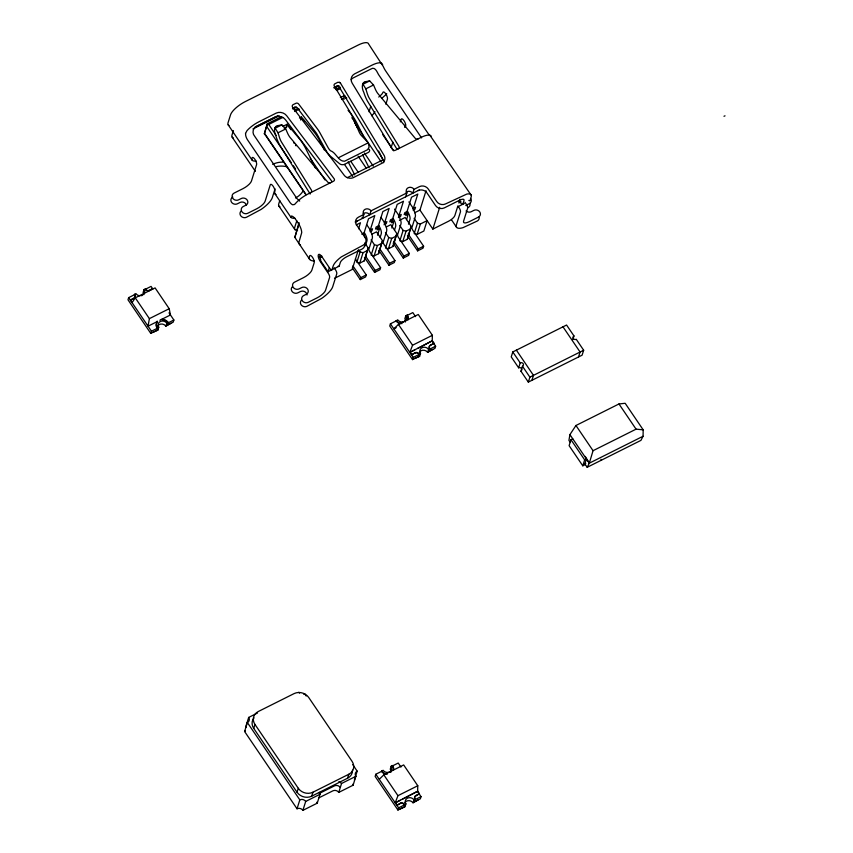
<?xml version="1.0" encoding="UTF-8"?>
<svg xmlns="http://www.w3.org/2000/svg" width="853" height="853" viewBox="0 0 853 853"><rect width="100%" height="100%" fill="white"/><g stroke="black" fill="none" stroke-linecap="round" stroke-linejoin="round"><path stroke-width="1.28" d="M572.768 438.815L570.966 439.711L569.111 445.661L582.791 465.823L584.657 459.884L586.448 458.978L584.891 463.936L587.173 467.295L640.944 440.372L643.066 436.256L643.173 429.827L625.164 403.288L618.969 403.959L575.946 425.498L569.911 434.614L568.93 440.404L570.071 442.089M379.244 779.301L383.839 774.865L403.661 764.938L417.778 785.752L417.607 791.605L421.03 796.649L420.348 798.824L413.886 802.055L414.569 799.879L421.03 796.649M396.197 327.68L393.841 328.853L398.436 324.417L418.258 314.49L432.386 335.304L432.204 341.168L435.627 346.201L434.945 348.387L428.494 351.617L429.176 349.431L435.627 346.201M159.842 320.28L170.451 314.97L169.203 308.711L155.086 287.898L135.254 297.825L149.382 318.638L148.049 326.187L157.474 321.464M305.843 194.676L265.454 135.137A7.016 4.478 -45.2 0 1 264.387 133.9L267.298 123.77L281.415 116.69M309.671 259.397L294.839 237.39L299.019 222.58M358.761 249.961L360.094 251.934L356.842 262.329L359.774 263.108L364.252 260.869L368.165 247.892L364.828 242.966M364.252 260.869L368.165 247.892M371.098 239.832L374.435 244.747L371.172 255.143L374.104 255.932L378.593 253.682L382.496 240.706L376.493 231.856L371.887 234.159M378.593 253.682L382.496 240.706M385.439 232.656L388.776 237.571L385.513 247.967L388.446 248.745L392.934 246.506L396.837 233.53L390.834 224.68L386.228 226.983M392.934 246.506L396.837 233.53M399.78 225.469L403.117 230.395L399.854 240.791L402.787 241.57L407.276 239.33L411.178 226.354L405.175 217.494L399.407 220.383M407.276 239.33L411.178 226.354M264.345 133.644L267.298 123.77M587.173 467.295L589.295 463.179L593.048 450.704L636.071 429.166L643.173 429.827M135.115 294.392L128.664 297.622L127.982 299.798L150.778 333.406L157.24 330.175L157.922 328L151.461 331.22L150.778 333.406M130.37 300.139L134.081 297.953A2.644 2.314 17.4 0 0 134.518 294.349L135.958 293.635A4.83 4.233 17.4 0 0 140.169 295.81M134.518 294.349L134.401 294.743A2.644 2.314 17.4 0 1 133.964 298.347L131.266 299.691M147.324 290.916A2.644 2.314 17.4 0 0 149.19 290.713L152.9 288.527L149.318 290.319A2.644 2.314 17.4 0 1 145.458 288.879L144.018 289.594L143.091 292.568A4.83 4.233 17.4 0 1 143.784 294.701M143.933 291.811L144.615 289.636L151.066 286.405L152.783 288.922M145.458 288.879L145.33 289.274A2.644 2.314 17.4 0 0 146.258 290.436M152.932 332.329L157.826 330.207L158.765 327.243A4.83 4.233 17.4 0 1 160.289 321.528A4.83 4.233 17.4 0 1 166.825 323.202L168.265 322.487A6.547 5.736 17.4 0 0 162.518 319.417L161.345 319.417M157.357 322.029L157.165 321.176L156.92 322.551A6.547 5.736 17.4 0 0 157.197 328.352L157.325 327.957A6.547 5.736 17.4 0 1 157.048 322.146L157.474 321.634M157.698 325.985A4.83 4.233 17.4 0 1 165.898 326.177L166.825 323.202M168.265 322.487L168.137 322.882A6.547 5.736 17.4 0 0 167.049 321.645M171.037 323.266L165.898 326.177M173.873 320.003L173.191 322.189L166.74 325.419L167.423 323.234L173.873 320.003L169.001 312.827M233.381 130.573L232.016 134.945A15.023 4.883 -34.2 0 0 233.2 137.834M284.177 128.238L286.267 127.193L287.194 124.229L290.905 129.688M275.061 188.833L272.299 197.651A17.177 5.576 -34.2 0 1 261.146 209.401L246.506 217.238A4.297 3.764 17.4 0 1 240.972 216.097A4.297 3.764 17.4 0 1 241.1 211.096M300.608 120.017L301.536 117.042L304.5 121.414M279.784 200.562L278.76 203.835A15.023 4.873 -34.2 0 0 279.944 206.735M296.78 220.81L294.722 227.356A15.034 4.883 -34.2 0 0 297.537 230.427M294.839 237.39L299.03 224.03M341.531 99.524L343.62 98.479L344.559 95.504L346.041 97.69M338.929 266.296L328.064 271.723L320.653 260.805A3.22 1.152 63.4 0 0 319.406 256.796L319.715 255.804A3.22 1.152 63.4 0 0 321.901 256.838M369.029 111.775L370.746 106.316M328.064 271.723L329.311 267.767M385.844 104.237L387.422 99.193A4.297 1.535 63.4 0 0 385.769 93.851A4.297 1.535 63.4 0 0 382.869 92.476A6.44 2.09 -34.2 0 1 380.651 95.344L378.753 97.05M358.569 228.753L360.446 222.772L356.266 224.872M468.83 200.434A3.22 1.152 63.4 0 0 470.088 200.412L471.176 196.947A15.023 4.883 -34.2 0 0 466.783 194.079L445.565 203.92A6.44 5.64 17.4 0 1 436.768 201.575L428.217 188.971A6.44 5.64 17.4 0 0 419.42 186.626L414.036 189.313A4.297 3.764 17.4 0 0 408.171 187.745A4.297 3.764 17.4 0 0 406.87 192.906L371.023 210.851A4.297 3.764 17.4 0 0 365.148 209.284A4.297 3.764 17.4 0 0 363.847 214.444L362.61 218.4A4.297 3.764 17.4 0 1 362.141 217.472M358.271 250.078L352.193 269.484L336.509 277.332A6.44 2.09 -34.2 0 1 334.525 278.142M364.018 233.093L368.517 218.741L374.787 215.596L370.287 229.958L366.609 224.531M371.023 210.851L369.775 214.807A4.297 3.764 17.4 0 0 363.058 213.826M361.779 234.212L364.466 232.869L363.847 234.852A2.143 0.768 63.4 0 1 364.668 237.518M391.154 147.569L392.86 142.11M400.313 121.883L401.102 119.356A4.297 1.535 63.4 0 1 404.013 120.742A4.297 1.535 63.4 0 1 405.665 126.084A6.44 2.09 -34.2 0 1 405.09 127.172M359.774 263.108L363.026 252.712L367.504 250.473M365.436 245.717L366.95 240.877A6.44 2.303 63.4 0 0 364.466 232.869M404.727 127.108L405.516 124.581M352.3 267.863L360.265 279.603L360.883 277.62L366.257 274.922L355.402 258.928M377.73 227.9L377.111 229.873L379.201 228.828M378.359 225.917L382.858 211.555L389.128 208.42L384.628 222.772L380.95 217.355M378.178 227.666L378.807 225.693L376.109 227.037L375.491 229.02L378.178 227.666A2.143 0.768 63.4 0 1 379.009 230.342L377.495 235.183M366.257 274.922L365.638 276.905L360.265 279.603M374.104 255.932L377.367 245.536L381.845 243.286M380.15 237.337L381.291 233.701A6.44 2.303 63.4 0 0 378.807 225.693M364.476 257.489L374.606 272.416L375.224 270.444L380.598 267.746L369.744 251.752A2.143 0.768 63.4 0 1 368.912 249.076L372.334 238.19A6.44 2.303 63.4 0 0 369.839 230.182L372.526 228.828L371.908 230.811L370.117 231.707M392.071 220.714L391.452 222.697L393.542 221.652M392.689 218.741L397.189 204.379L403.469 201.244L398.969 215.596L394.555 209.092M392.519 220.49L393.148 218.507L390.45 219.861L389.832 221.833L392.519 220.49A2.143 0.768 63.4 0 1 393.35 223.166L391.836 228.007M380.598 267.746L379.98 269.729L374.606 272.416M388.446 248.745L391.708 238.35L396.187 236.11M394.491 230.15L395.632 226.525A6.44 2.303 63.4 0 0 393.148 218.507M405.623 196.862L406.87 192.906M378.807 250.313L388.947 265.24L389.565 263.257L394.939 260.57L384.085 244.576A2.143 0.768 63.4 0 1 383.253 241.9L386.665 231.014A6.44 2.303 63.4 0 0 384.181 222.996L386.867 221.652L386.249 223.635L384.01 224.755M406.412 213.538L405.793 215.521L407.883 214.466M407.03 211.555L411.53 197.203L417.81 194.057L413.31 208.42L408.896 201.916M414.036 189.313L412.799 193.279A4.297 3.764 17.4 0 0 406.081 192.288M257.51 713.001L248.681 717.426L245.888 726.329A4.297 3.764 17.4 0 1 246.357 727.268M406.86 213.314L407.478 211.331L404.791 212.674L404.173 214.657L406.86 213.314A2.143 0.768 63.4 0 1 407.691 215.98L406.55 219.616M319.374 792.341L320.024 794.26L317.241 803.174L302.9 810.35A4.297 3.764 17.4 0 0 297.036 808.783L244.587 731.49L247.381 722.576A4.297 3.764 17.4 0 0 248.681 717.426M394.939 260.57L394.321 262.553L388.947 265.24M402.787 241.57L406.049 231.174L410.528 228.935M408.459 224.179L409.973 219.349A6.44 2.303 63.4 0 0 407.478 211.331M253.736 728.398L254.972 724.442A10.737 9.394 17.4 0 1 258.235 711.551L294.082 693.606A10.737 9.394 17.4 0 1 308.743 697.519L352.076 761.377A10.737 9.394 17.4 0 1 348.813 774.257L347.566 778.224L311.718 796.169A10.737 9.394 17.4 0 1 297.057 792.256L253.736 728.398A10.737 9.394 17.4 0 1 254.002 717.874M393.148 243.126L403.277 258.064L403.906 256.081L409.28 253.394L398.426 237.39A2.143 0.768 63.4 0 1 397.594 234.724L401.006 223.827A6.44 2.303 63.4 0 0 398.522 215.82L401.209 214.476L400.59 216.449L398.351 217.579M414.643 212.76L419.964 210.094L426.042 190.688M417.458 223.209L414.195 233.605L417.128 234.394L423.856 231.024L427.108 220.628L420.39 223.998L417.458 223.209L414.121 218.293M409.28 253.394L408.662 255.367L403.277 258.064M417.128 234.394L420.39 223.998M396.869 320.589L390.418 323.809L389.736 325.995L412.532 359.603L418.994 356.373L419.676 354.187L413.225 357.418L412.532 359.603M407.489 235.95L417.618 250.878L418.247 248.905L423.621 246.208L412.767 230.214A2.143 0.768 63.4 0 1 411.935 227.538L415.347 216.651A6.44 2.303 63.4 0 0 412.863 208.644L415.55 207.29L414.931 209.273L413.14 210.169M408.065 319.502A6.547 5.736 17.4 0 0 407.212 315.077L405.783 315.791A4.83 4.233 17.4 0 1 404.258 321.506A4.83 4.233 17.4 0 1 397.711 319.832L396.155 320.941A6.547 5.736 17.4 0 0 400.217 323.767M423.621 246.208L423.003 248.191L417.618 250.878M419.964 210.094L432.855 229.094L439.7 207.268M405.783 315.791L404.844 318.766A4.83 4.233 17.4 0 1 405.41 321.986M407.212 315.077L407.084 315.471A6.547 5.736 17.4 0 1 407.947 319.896M414.91 349.826L409.803 352.385L412.564 345.23L432.386 335.304M459.97 199.25L458.818 202.929L461.057 201.809M415.219 352.715L411.509 354.901L415.219 352.715A2.644 2.314 17.4 0 1 419.079 354.155L420.518 353.441A4.83 4.233 17.4 0 1 422.043 347.725A4.83 4.233 17.4 0 1 428.579 349.399L430.019 348.685A2.644 2.314 17.4 0 1 430.456 345.081L434.038 343.29L432.332 340.763L417.597 348.472M414.686 358.527L419.58 356.405L420.518 353.441M419.079 354.155L418.951 354.549A2.644 2.314 17.4 0 0 415.091 353.11M419.452 352.182A4.83 4.233 17.4 0 1 427.652 352.364L428.579 349.399M430.019 348.685L429.891 349.08A2.644 2.314 17.4 0 1 430.328 345.476L430.456 345.081M432.332 340.763L410.826 351.873M434.038 343.29L430.328 345.476M432.791 349.463L427.652 352.364M297.057 792.256L298.294 788.289L254.972 724.442M297.036 808.783L299.819 799.869L247.381 722.576M302.9 810.35L305.694 801.436L320.024 794.26M311.718 796.169L312.955 792.213L348.813 774.257M318.542 798.013L332.883 790.838A4.297 3.764 17.4 0 1 338.748 792.405L341.541 783.491L355.882 776.315A4.297 3.764 17.4 0 1 357.183 771.155L352.747 764.629M354.39 780.068L357.183 771.155M338.748 792.405L353.089 785.218L355.882 776.315M382.272 771.027L375.821 774.257L375.139 776.443L397.935 810.041L404.386 806.821L405.068 804.635L398.618 807.866L397.935 810.041M512.792 351.948L520.202 362.866A2.143 1.877 17.4 0 1 523.134 363.645A2.143 1.877 17.4 0 1 522.473 366.225L520.927 371.183L528.338 382.101L582.109 355.179L583.665 350.231L576.255 339.302A2.143 1.877 17.4 0 1 573.323 338.524A2.143 1.877 17.4 0 1 573.973 335.943L566.563 325.025L512.792 351.948L511.235 356.895L518.645 367.814A2.143 1.877 17.4 0 1 521.908 369.562M393.468 769.95A6.547 5.736 17.4 0 0 392.615 765.514L391.175 766.239A4.83 4.233 17.4 0 1 389.65 771.954A4.83 4.233 17.4 0 1 383.114 770.28L381.558 771.389A6.547 5.736 17.4 0 0 385.609 774.215M391.175 766.239L390.247 769.203A4.83 4.233 17.4 0 1 390.813 772.434M392.615 765.514L392.487 765.919A6.547 5.736 17.4 0 1 393.35 770.344M518.645 367.814L520.202 362.866M400.313 800.274L395.206 802.822L397.956 795.678L417.778 785.752M528.338 382.101L529.884 377.154L583.665 350.231M400.622 803.153L396.912 805.349L400.622 803.153A2.644 2.314 17.4 0 1 404.482 804.603L405.911 803.878A4.83 4.233 17.4 0 1 407.435 798.163A4.83 4.233 17.4 0 1 413.982 799.847L415.411 799.122A2.644 2.314 17.4 0 1 415.859 795.529L419.441 793.738L417.735 791.211L403 798.92M531.92 380.31L533.477 375.352L516.374 350.146M400.089 808.964L404.983 806.853L405.911 803.878M404.482 804.603L404.354 804.997A2.644 2.314 17.4 0 0 400.494 803.547M404.855 802.63A4.83 4.233 17.4 0 1 413.055 802.812L413.982 799.847M415.411 799.122L415.294 799.517A2.644 2.314 17.4 0 1 415.731 795.924L415.859 795.529M417.735 791.211L396.219 802.31M419.441 793.738L415.731 795.924M418.194 799.901L413.055 802.812M572.811 339.654L573.973 335.943M578.526 356.97L580.083 352.022L562.98 326.816M723.984 116.253L725.018 115.848M135.254 297.825L132.087 302.655L130.498 299.744M382.027 98.148L384.874 95.579A15.023 4.883 -34.2 0 0 386.75 93.755M277.63 125.604C272.928 126.926 274.506 133.025 275.967 136.213A17.241 5.768 67.4 0 0 279.592 144.882L310.172 194.057M366.481 81.728C360.968 81.43 361.907 89.107 363.773 92.263A17.252 5.736 67.7 0 0 367.355 100.942L396.954 149.147M275.988 126.404L275.029 127.982L278.014 132.791L279.421 137.312A8.615 2.89 67.4 0 0 281.234 141.641L311.42 190.102A2.303 1.962 11.4 0 1 310.897 192.533L310.663 192.671M363.815 82.432L362.856 84.01L365.82 88.84L367.206 93.361A8.626 2.868 67.7 0 0 368.997 97.7L398.884 146.311A2.314 1.962 11.4 0 1 398.351 148.753L398.127 148.88M292.835 108.139L295.031 107.105A2.143 1.877 17.4 0 1 297.462 108.064L315.77 132.311A7.709 2.89 60.4 0 1 317.284 134.667L326.123 150.672A9.49 3.551 60.4 0 0 330.58 156.344L339.686 163.787A4.052 2.58 -8.1 0 0 344.303 164.458L368.603 152.292A4.052 2.58 -8.1 0 0 368.997 149.115M333.779 87.635L336.359 86.345A2.132 1.866 17.4 0 1 339.281 87.134L383.136 159.831A7.187 6.291 17.4 0 1 383.669 162.742M254.983 127.204L277.598 115.88M292.483 108.427L294.871 107.233M335.336 86.974L337.724 85.78M252.946 128.931L279.08 115.837M292.75 108.992L296.322 107.211M334.333 88.179L339.089 85.801M294.37 110.208L297.9 108.448M335.57 89.586L340.283 87.23M267.128 124.559L268.748 124.453L282.865 117.383M294.637 111.487L299.35 109.131M337.02 90.279L340.55 88.509M275.242 128.185L281.853 124.879L285.723 128.942L287.6 133.217A8.626 3.284 59 0 0 289.935 137.28L327.648 181.977A2.314 1.962 11.4 0 0 330.495 182.723L330.74 182.617M363.069 84.212L369.669 80.907L373.529 84.98L375.384 89.266A8.615 3.273 59.4 0 0 377.698 93.35L415.123 138.186A2.303 1.962 11.4 0 0 417.949 138.943L418.205 138.826M283.015 126.319L287.194 124.229M299.446 118.087L301.536 117.042M340.379 97.605L344.559 95.504M278.014 132.791L285.723 128.942M365.82 88.84L373.529 84.98M338.641 157.634L368.261 142.803L369.093 147.057L367.59 149.701L344.591 161.217C338.342 161.59 336.125 152.516 330.516 150.736A5.438 2.037 60.4 0 1 328.053 147.569L319.875 132.737A13.509 5.054 60.4 0 0 317.209 128.622L298.699 104.109A2.143 1.877 17.4 0 0 296.268 103.149L293.219 104.599A2.132 1.866 17.4 0 0 292.568 107.179L344.591 175.782A7.187 6.291 17.4 0 0 352.886 177.84L382.368 163.072A7.187 6.291 17.4 0 0 384.372 155.864L340.368 82.976M347.246 177.691L382.997 159.788M149.382 318.638L169.203 308.711M363.847 214.444L358.473 217.131A6.44 5.64 17.4 0 0 356.511 224.861L365.063 237.465A6.44 5.64 17.4 0 1 363.111 245.206L341.307 256.902A15.023 4.883 -34.2 0 0 333.15 266.04L332.062 269.505A3.22 1.152 63.4 0 1 329.887 268.471L321.912 256.71A5.363 1.919 63.4 0 0 318.286 254.983A5.363 1.919 63.4 0 0 320.355 261.658L328.341 273.418A3.22 1.152 63.4 0 1 329.589 277.428L325.547 290.297A8.583 2.783 -34.2 0 1 317.135 297.846L308.178 302.335A4.297 3.764 17.4 0 1 302.314 300.768A4.297 3.764 17.4 0 1 303.615 295.618L306.302 294.264A4.297 3.764 17.4 0 0 307.613 289.114A4.297 3.764 17.4 0 0 301.749 287.546L299.051 288.89A4.297 3.764 17.4 0 1 293.187 287.322A4.297 3.764 17.4 0 1 294.498 282.172L303.455 277.683A8.583 2.783 -34.2 0 0 311.867 270.134L314.192 262.713A4.297 1.535 63.4 0 0 312.539 257.371A4.297 1.535 63.4 0 0 309.639 255.985L309.085 257.734A25.782 8.37 -34.2 0 0 311.985 260.698L314.309 261.178M355.2 222.068L419.26 189.995M157.325 327.957L158.765 327.243M319.406 256.796L321.656 255.676M464.299 203.526L457.571 206.884L454.852 215.585A6.44 2.09 -34.2 0 1 448.539 221.247L432.855 229.094M406.369 315.823L412.82 312.593L415.56 316.634M584.891 463.936L585.787 463.488M582.791 465.823L585.094 464.661M569.911 434.614L589.295 463.179L643.066 436.256M391.772 766.271L398.223 763.04L400.963 767.071M471.304 195.358L430.339 135.883A6.408 1.546 60.7 0 1 427.854 133.089L385.663 70.916A6.408 1.546 60.7 0 1 383.317 66.587L368.699 44.132A15.023 4.883 -34.2 0 0 358.185 45.06L245.259 101.603A15.023 4.883 -34.2 0 0 230.545 114.814L228.071 122.693A15.023 4.883 -34.2 0 0 228.956 125.476M365.169 81.749L369.669 80.907M277.353 125.722L281.853 124.879M277.62 125.636L278.664 125.69M256.337 161.196L254.119 161.046A15.023 4.883 -34.2 0 1 252.008 157.986A4.297 1.535 63.4 0 1 254.908 159.362A4.297 1.535 63.4 0 1 256.572 164.704L251.443 181.081A8.583 2.783 -34.2 0 1 243.03 188.63L234.074 193.109A4.297 3.764 17.4 0 0 232.762 198.269A4.297 3.764 17.4 0 0 238.627 199.837L241.314 198.493A4.297 3.764 17.4 0 1 247.189 200.05A4.297 3.764 17.4 0 1 245.877 205.21L243.19 206.554A4.297 3.764 17.4 0 0 241.889 211.715A4.297 3.764 17.4 0 0 247.754 213.282L256.71 208.793A8.583 2.783 -34.2 0 0 265.123 201.244L270.252 184.866A4.297 1.535 63.4 0 1 273.152 186.253A4.297 1.535 63.4 0 1 274.815 191.594A15.023 4.883 -34.2 0 0 276.063 194.505M295.106 218.325L292.878 218.176A15.023 4.883 -34.2 0 1 290.745 217.003L291.385 216.022A8.583 3.071 63.4 0 1 295.959 219.861L298.241 223.219A8.583 3.071 63.4 0 1 301.727 232.645L298.827 242.604A25.782 8.37 -34.2 0 0 300.523 245.174M339.654 82.421L337.841 82.283L334.611 83.957A2.143 1.877 17.4 0 0 334.387 86.238L350.103 112.159A13.509 4.606 66.4 0 1 352.342 116.488L359.145 132.002A5.438 1.855 66.4 0 0 361.245 135.36L368.261 142.803M403.117 230.395L406.049 231.174M388.776 237.571L391.708 238.35M374.435 244.747L377.367 245.536M360.094 251.934L363.026 252.712M339.473 82.336L340.326 82.933M299.691 201.084L296.993 198.6L254.812 136.427C251.454 132.812 253.053 127.214 257.702 125.722L275.092 117.021A7.986 6.995 17.4 0 1 285.488 119.751L332.073 181.593M339.963 82.602L340.518 83.167M341.541 783.491L339.921 782.052A4.297 3.764 17.4 0 0 338.876 781.636M348.077 110.346L350.54 113.3A21.282 7.613 63.4 0 1 356.959 123.29L363.485 136.363M421.574 137.898L378.497 74.51C376.866 71.631 374.915 66.044 370.628 69.189L353.238 77.89A7.986 6.995 17.4 0 0 351.201 79.606M382.688 64.753L381.654 63.25A15.023 4.883 -34.2 0 0 371.865 65.223L354.485 73.934A7.986 6.995 17.4 0 0 352.129 83.05L392.487 149.456A2.047 1.791 17.4 0 0 395.323 150.288L420.892 137.482A15.023 4.883 -34.2 0 1 430.68 135.51L431.096 136.096M618.969 403.959L636.071 429.166M464.992 202.3L466.356 204.325A3.22 1.152 63.4 0 1 467.604 208.324L463.574 221.204A8.583 2.783 -34.2 0 0 469.502 221.567L478.469 217.088A4.297 3.764 17.4 0 0 479.77 211.928A4.297 3.764 17.4 0 0 473.905 210.36L471.219 211.704A4.297 3.764 17.4 0 1 466.058 210.947M459.287 200.828L460.748 202.961A3.22 1.152 63.4 0 0 462.923 203.995L464 200.53A6.44 2.09 -34.2 0 0 459.554 200.252L444.317 207.887A6.44 5.64 17.4 0 1 435.52 205.53L426.969 192.927A6.44 5.64 17.4 0 0 418.173 190.582M457.816 205.893L459.191 207.908A3.22 1.152 63.4 0 1 460.439 211.917L456.398 224.787A17.177 5.576 -34.2 0 0 462.966 227.676L477.222 221.044A4.297 3.764 17.4 0 0 478.991 216.822M451.504 219.85L456.547 227.271M382.56 134.379L393.713 150.821M600.938 459.277L601.514 460.119M575.946 425.498L593.048 450.704M522.473 366.225L529.884 377.154M570.966 439.711L584.657 459.884M354.603 122.704L381.312 162.07M364.348 152.986L373.251 166.111M358.079 156.131L366.236 168.158M408.107 233.967L418.247 248.905M350.754 161.26L358.164 172.199M344.473 164.405L352.641 176.432M393.777 241.154L403.906 256.081M379.436 248.33L389.565 263.257M310.193 158.125L325.036 179.994M365.82 256.572L375.224 270.444M268.748 124.453L276.18 135.414M266.637 126.34L291.182 162.507M293.411 165.791L295.639 169.086M398.436 324.417L412.564 345.23M264.473 133.271L306.11 194.644M352.918 265.891L360.883 277.62M409.92 351.98L411.636 354.507M390.418 323.809L413.225 357.418M334.141 267.81L335.506 269.836A3.22 1.152 63.4 0 1 336.754 273.834L332.723 286.715A17.177 5.576 -34.2 0 1 321.57 298.465L306.931 306.302A4.297 3.764 17.4 0 1 301.397 305.15A4.297 3.764 17.4 0 1 301.525 300.149M228.188 124.858L252.125 160.151M274.933 193.759L290.894 217.28M232.187 137.173L255.378 171.357M278.931 206.063L294.893 229.596M128.664 297.622L151.461 331.22M383.839 774.865L397.956 795.678M395.323 802.428L397.04 804.955M375.821 774.257L398.618 807.866M306.216 696.037L304.734 693.862A4.297 3.764 17.4 0 1 303.732 694.214M585.233 456.387L589.295 463.179M378.647 151.045L383.392 160.556M357.375 127.566L355.2 123.227A16.985 6.078 63.4 0 0 353.568 120.369M362.525 154.66L369.05 167.732M348.184 161.835L354.709 174.908M324.364 150.011L320.216 141.694A21.282 7.613 63.4 0 0 313.797 131.693L303.935 119.91A2.708 0.97 63.4 0 0 302.442 119.484M315.354 167.881L305.875 148.87A21.282 7.613 63.4 0 0 299.456 138.879L289.594 127.086A2.708 0.97 63.4 0 0 288.101 126.66M245.44 730.904A4.297 3.764 17.4 0 1 244.587 731.49M299.584 693.105A4.297 3.764 17.4 0 1 298.87 692.295M353.089 785.218A4.297 3.764 17.4 0 1 352.62 784.291M299.819 799.869A4.297 3.764 17.4 0 1 305.694 801.436M312.955 792.213A10.737 9.394 17.4 0 1 298.294 788.289M352.481 770.131A10.737 9.394 17.4 0 1 347.566 778.224M317.241 803.174A4.297 3.764 17.4 0 1 316.772 802.236M340.294 787.447A4.297 3.764 17.4 0 0 334.429 785.89L320.088 793.066A4.297 3.764 17.4 0 0 319.246 793.642M387.422 774.066A6.547 5.736 17.4 0 1 381.675 770.995M157.826 330.207A4.83 4.233 17.4 0 1 157.336 329.173M162.39 319.811A6.547 5.736 17.4 0 1 165.663 320.685M142.494 295.309A4.83 4.233 17.4 0 1 141.385 295.703M144.018 289.594A4.83 4.233 17.4 0 1 144.157 293.816M419.58 356.405A4.83 4.233 17.4 0 1 419.09 355.37M402.019 323.618A6.547 5.736 17.4 0 1 396.282 320.547M521.673 370.501A2.143 1.877 17.4 0 1 520.927 371.183M345.454 97.946A2.708 0.97 63.4 0 1 345.881 97.605M346.297 97.764A2.708 0.97 63.4 0 1 346.787 98.18M351.82 117.746A16.985 6.078 63.4 0 1 352.268 118.364M352.705 119.015A16.985 6.078 63.4 0 1 353.142 119.687M344.239 99.183A2.143 0.768 63.4 0 1 343.62 98.479M293.752 142.718A21.282 7.613 63.4 0 1 294.317 143.443M295.447 144.999A21.282 7.613 63.4 0 1 296.002 145.81M286.576 127.598A2.143 0.768 63.4 0 1 286.267 127.193M292.408 286.715A4.297 3.764 17.4 0 0 292.28 291.715A4.297 3.764 17.4 0 0 297.814 292.856L300.501 291.513A4.297 3.764 17.4 0 1 307.027 294.999M246.41 204.944A4.297 3.764 17.4 0 0 240.077 202.449L237.39 203.792A4.297 3.764 17.4 0 1 232.24 203.035A4.297 3.764 17.4 0 1 231.344 198.418M302.922 191.232A21.474 18.798 17.4 0 1 295.49 197.971M272.683 164.362A21.474 18.798 17.4 0 1 283.175 162.123M276.468 166.57A21.474 18.798 17.4 0 1 287.461 166.9M465.802 205.562A4.297 3.764 17.4 0 1 466.655 204.987L469.342 203.643A4.297 3.764 17.4 0 0 470.643 198.482M231.973 197.651A4.297 3.764 17.4 0 1 232.826 197.075M469.875 203.377A4.297 3.764 17.4 0 1 468.105 207.599M338.193 266.115A3.22 1.152 63.4 0 0 339.238 265.923L340.326 262.457A6.44 2.09 -34.2 0 1 346.627 256.796L361.864 249.161A6.44 5.64 17.4 0 0 364.817 244.31M374.947 111.668A15.034 4.883 -34.2 0 1 371.737 115.752M355.957 221.961A6.44 5.64 17.4 0 1 357.226 221.098M245.525 133.431L245.707 135.478A6.408 3.007 66.4 0 0 247.647 140.02L289.828 202.193A6.408 3.007 66.4 0 0 292.728 204.784L294.552 204.485L296.012 202.918A15.023 4.883 -34.2 0 1 307.965 194.015L333.534 181.22A2.047 1.791 17.4 0 0 334.099 178.682L286.725 115.795A7.986 6.995 17.4 0 0 276.329 113.054L258.939 121.766A15.023 4.883 -34.2 0 0 246.986 130.669L245.525 133.431"/></g></svg>
